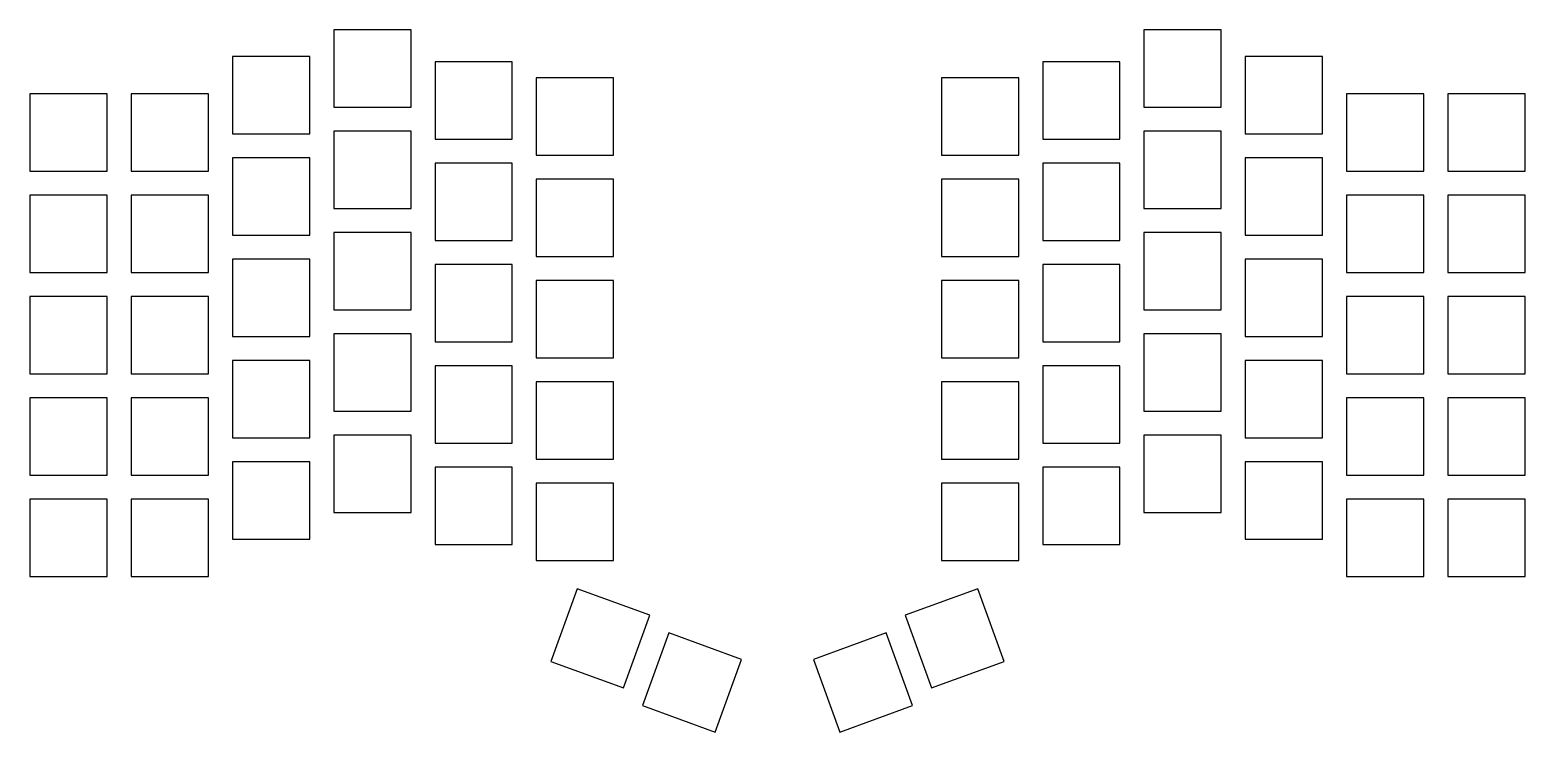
# Model space of a CAD drawing. Header units: millimetres. Extents: x -7 to 273, y -36 to 95.
import ezdxf

# ---------------------------------------------------------------- set-up
doc = ezdxf.new("R2010")
doc.units = ezdxf.units.MM

msp = doc.modelspace()

# ---------------------------------------------------------------- linework, layer by layer
for p, q in [((64.25, 95.25), (49.75, 95.25)), ((49.75, 95.25), (49.75, 80.75)), ((64.25, 80.75), (64.25, 95.25)), ((216.25, 95.25), (201.75, 95.25)), ((201.75, 95.25), (201.75, 80.75)), ((216.25, 80.75), (216.25, 95.25)), ((45.25, 90.25), (30.75, 90.25)), ((30.75, 90.25), (30.75, 75.75)), ((45.25, 75.75), (45.25, 90.25)), ((235.25, 90.25), (220.75, 90.25)), ((220.75, 90.25), (220.75, 75.75)), ((235.25, 75.75), (235.25, 90.25)), ((83.25, 89.25), (68.75, 89.25)), ((68.75, 89.25), (68.75, 74.75)), ((83.25, 74.75), (83.25, 89.25)), ((197.25, 89.25), (182.75, 89.25)), ((182.75, 89.25), (182.75, 74.75)), ((197.25, 74.75), (197.25, 89.25)), ((102.25, 86.25), (87.75, 86.25)), ((87.75, 86.25), (87.75, 71.75)), ((102.25, 71.75), (102.25, 86.25)), ((178.25, 86.25), (163.75, 86.25)), ((163.75, 86.25), (163.75, 71.75)), ((178.25, 71.75), (178.25, 86.25)), ((7.25, 83.25), (-7.25, 83.25)), ((-7.25, 83.25), (-7.25, 68.75)), ((7.25, 68.75), (7.25, 83.25)), ((26.25, 83.25), (11.75, 83.25)), ((11.75, 83.25), (11.75, 68.75)), ((26.25, 68.75), (26.25, 83.25)), ((254.25, 83.25), (239.75, 83.25)), ((239.75, 83.25), (239.75, 68.75)), ((254.25, 68.75), (254.25, 83.25)), ((273.25, 83.25), (258.75, 83.25)), ((258.75, 83.25), (258.75, 68.75)), ((273.25, 68.75), (273.25, 83.25)), ((49.75, 80.75), (64.25, 80.75)), ((201.75, 80.75), (216.25, 80.75)), ((30.75, 75.75), (45.25, 75.75)), ((64.25, 76.25), (49.75, 76.25)), ((49.75, 76.25), (49.75, 61.75)), ((64.25, 61.75), (64.25, 76.25)), ((216.25, 76.25), (201.75, 76.25)), ((201.75, 76.25), (201.75, 61.75)), ((216.25, 61.75), (216.25, 76.25)), ((220.75, 75.75), (235.25, 75.75)), ((68.75, 74.75), (83.25, 74.75)), ((182.75, 74.75), (197.25, 74.75)), ((45.25, 71.25), (30.75, 71.25)), ((30.75, 71.25), (30.75, 56.75)), ((45.25, 56.75), (45.25, 71.25)), ((83.25, 70.25), (68.75, 70.25)), ((68.75, 70.25), (68.75, 55.75)), ((83.25, 55.75), (83.25, 70.25)), ((87.75, 71.75), (102.25, 71.75)), ((163.75, 71.75), (178.25, 71.75)), ((197.25, 70.25), (182.75, 70.25)), ((182.75, 70.25), (182.75, 55.75)), ((197.25, 55.75), (197.25, 70.25)), ((235.25, 71.25), (220.75, 71.25)), ((220.75, 71.25), (220.75, 56.75)), ((235.25, 56.75), (235.25, 71.25)), ((-7.25, 68.75), (7.25, 68.75)), ((11.75, 68.75), (26.25, 68.75)), ((239.75, 68.75), (254.25, 68.75)), ((258.75, 68.75), (273.25, 68.75)), ((102.25, 67.25), (87.75, 67.25)), ((87.75, 67.25), (87.75, 52.75)), ((102.25, 52.75), (102.25, 67.25)), ((178.25, 67.25), (163.75, 67.25)), ((163.75, 67.25), (163.75, 52.75)), ((178.25, 52.75), (178.25, 67.25)), ((7.25, 64.25), (-7.25, 64.25)), ((-7.25, 64.25), (-7.25, 49.75)), ((7.25, 49.75), (7.25, 64.25)), ((26.25, 64.25), (11.75, 64.25)), ((11.75, 64.25), (11.75, 49.75)), ((26.25, 49.75), (26.25, 64.25)), ((49.75, 61.75), (64.25, 61.75)), ((201.75, 61.75), (216.25, 61.75)), ((254.25, 64.25), (239.75, 64.25)), ((239.75, 64.25), (239.75, 49.75)), ((254.25, 49.75), (254.25, 64.25)), ((273.25, 64.25), (258.75, 64.25)), ((258.75, 64.25), (258.75, 49.75)), ((273.25, 49.75), (273.25, 64.25)), ((30.75, 56.75), (45.25, 56.75)), ((64.25, 57.25), (49.75, 57.25)), ((49.75, 57.25), (49.75, 42.75)), ((64.25, 42.75), (64.25, 57.25)), ((216.25, 57.25), (201.75, 57.25)), ((201.75, 57.25), (201.75, 42.75)), ((216.25, 42.75), (216.25, 57.25)), ((220.75, 56.75), (235.25, 56.75)), ((68.75, 55.75), (83.25, 55.75)), ((182.75, 55.75), (197.25, 55.75)), ((45.25, 52.25), (30.75, 52.25)), ((30.75, 52.25), (30.75, 37.75)), ((45.25, 37.75), (45.25, 52.25)), ((83.25, 51.25), (68.75, 51.25)), ((68.75, 51.25), (68.75, 36.75)), ((83.25, 36.75), (83.25, 51.25)), ((87.75, 52.75), (102.25, 52.75)), ((163.75, 52.75), (178.25, 52.75)), ((197.25, 51.25), (182.75, 51.25)), ((182.75, 51.25), (182.75, 36.75)), ((197.25, 36.75), (197.25, 51.25)), ((235.25, 52.25), (220.75, 52.25)), ((220.75, 52.25), (220.75, 37.75)), ((235.25, 37.75), (235.25, 52.25)), ((-7.25, 49.75), (7.25, 49.75)), ((11.75, 49.75), (26.25, 49.75)), ((102.25, 48.25), (87.75, 48.25)), ((87.75, 48.25), (87.75, 33.75)), ((102.25, 33.75), (102.25, 48.25)), ((178.25, 48.25), (163.75, 48.25)), ((163.75, 48.25), (163.75, 33.75)), ((178.25, 33.75), (178.25, 48.25)), ((239.75, 49.75), (254.25, 49.75)), ((258.75, 49.75), (273.25, 49.75)), ((7.25, 45.25), (-7.25, 45.25)), ((-7.25, 45.25), (-7.25, 30.75)), ((7.25, 30.75), (7.25, 45.25)), ((26.25, 45.25), (11.75, 45.25)), ((11.75, 45.25), (11.75, 30.75)), ((26.25, 30.75), (26.25, 45.25)), ((254.25, 45.25), (239.75, 45.25)), ((239.75, 45.25), (239.75, 30.75)), ((254.25, 30.75), (254.25, 45.25)), ((273.25, 45.25), (258.75, 45.25)), ((258.75, 45.25), (258.75, 30.75)), ((273.25, 30.75), (273.25, 45.25)), ((49.75, 42.75), (64.25, 42.75)), ((201.75, 42.75), (216.25, 42.75)), ((30.75, 37.75), (45.25, 37.75)), ((64.25, 38.25), (49.75, 38.25)), ((49.75, 38.25), (49.75, 23.75)), ((64.25, 23.75), (64.25, 38.25)), ((68.75, 36.75), (83.25, 36.75)), ((182.75, 36.75), (197.25, 36.75)), ((216.25, 38.25), (201.75, 38.25)), ((201.75, 38.25), (201.75, 23.75)), ((216.25, 23.75), (216.25, 38.25)), ((220.75, 37.75), (235.25, 37.75)), ((87.75, 33.75), (102.25, 33.75)), ((163.75, 33.75), (178.25, 33.75)), ((45.25, 33.25), (30.75, 33.25)), ((30.75, 33.25), (30.75, 18.75)), ((45.25, 18.75), (45.25, 33.25)), ((83.25, 32.25), (68.75, 32.25)), ((68.75, 32.25), (68.75, 17.75)), ((83.25, 17.75), (83.25, 32.25)), ((197.25, 32.25), (182.75, 32.25)), ((182.75, 32.25), (182.75, 17.75)), ((197.25, 17.75), (197.25, 32.25)), ((235.25, 33.25), (220.75, 33.25)), ((220.75, 33.25), (220.75, 18.75)), ((235.25, 18.75), (235.25, 33.25)), ((-7.25, 30.75), (7.25, 30.75)), ((11.75, 30.75), (26.25, 30.75)), ((102.25, 29.25), (87.75, 29.25)), ((87.75, 29.25), (87.75, 14.75)), ((102.25, 14.75), (102.25, 29.25)), ((178.25, 29.25), (163.75, 29.25)), ((163.75, 29.25), (163.75, 14.75)), ((178.25, 14.75), (178.25, 29.25)), ((239.75, 30.75), (254.25, 30.75)), ((258.75, 30.75), (273.25, 30.75)), ((7.25, 26.25), (-7.25, 26.25)), ((-7.25, 26.25), (-7.25, 11.75)), ((7.25, 11.75), (7.25, 26.25)), ((26.25, 26.25), (11.75, 26.25)), ((11.75, 26.25), (11.75, 11.75)), ((26.25, 11.75), (26.25, 26.25)), ((254.25, 26.25), (239.75, 26.25)), ((239.75, 26.25), (239.75, 11.75)), ((254.25, 11.75), (254.25, 26.25)), ((273.25, 26.25), (258.75, 26.25)), ((258.75, 26.25), (258.75, 11.75)), ((273.25, 11.75), (273.25, 26.25)), ((49.75, 23.75), (64.25, 23.75)), ((201.75, 23.75), (216.25, 23.75)), ((30.75, 18.75), (45.25, 18.75)), ((64.25, 19.25), (49.75, 19.25)), ((49.75, 19.25), (49.75, 4.75)), ((64.25, 4.75), (64.25, 19.25)), ((68.75, 17.75), (83.25, 17.75)), ((182.75, 17.75), (197.25, 17.75)), ((216.25, 19.25), (201.75, 19.25)), ((201.75, 19.25), (201.75, 4.75)), ((216.25, 4.75), (216.25, 19.25)), ((220.75, 18.75), (235.25, 18.75)), ((45.25, 14.25), (30.75, 14.25)), ((30.75, 14.25), (30.75, -0.25)), ((45.25, -0.25), (45.25, 14.25)), ((87.75, 14.75), (102.25, 14.75)), ((163.75, 14.75), (178.25, 14.75)), ((235.25, 14.25), (220.75, 14.25)), ((220.75, 14.25), (220.75, -0.25)), ((235.25, -0.25), (235.25, 14.25)), ((-7.25, 11.75), (7.25, 11.75)), ((11.75, 11.75), (26.25, 11.75)), ((83.25, 13.25), (68.75, 13.25)), ((68.75, 13.25), (68.75, -1.25)), ((83.25, -1.25), (83.25, 13.25)), ((197.25, 13.25), (182.75, 13.25)), ((182.75, 13.25), (182.75, -1.25)), ((197.25, -1.25), (197.25, 13.25)), ((239.75, 11.75), (254.25, 11.75)), ((258.75, 11.75), (273.25, 11.75)), ((102.25, 10.25), (87.75, 10.25)), ((87.75, 10.25), (87.75, -4.25)), ((102.25, -4.25), (102.25, 10.25)), ((178.25, 10.25), (163.75, 10.25)), ((163.75, 10.25), (163.75, -4.25)), ((178.25, -4.25), (178.25, 10.25)), ((7.25, 7.25), (-7.25, 7.25)), ((-7.25, 7.25), (-7.25, -7.25)), ((7.25, -7.25), (7.25, 7.25)), ((26.25, 7.25), (11.75, 7.25)), ((11.75, 7.25), (11.75, -7.25)), ((26.25, -7.25), (26.25, 7.25)), ((254.25, 7.25), (239.75, 7.25)), ((239.75, 7.25), (239.75, -7.25)), ((254.25, -7.25), (254.25, 7.25)), ((273.25, 7.25), (258.75, 7.25)), ((258.75, 7.25), (258.75, -7.25)), ((273.25, -7.25), (273.25, 7.25)), ((49.75, 4.75), (64.25, 4.75)), ((201.75, 4.75), (216.25, 4.75)), ((30.75, -0.25), (45.25, -0.25)), ((68.75, -1.25), (83.25, -1.25)), ((182.75, -1.25), (197.25, -1.25)), ((220.75, -0.25), (235.25, -0.25)), ((87.75, -4.25), (102.25, -4.25)), ((163.75, -4.25), (178.25, -4.25)), ((-7.25, -7.25), (7.25, -7.25)), ((11.75, -7.25), (26.25, -7.25)), ((239.75, -7.25), (254.25, -7.25)), ((258.75, -7.25), (273.25, -7.25)), ((95.42, -9.56), (90.46, -23.18)), ((109.04, -14.52), (95.42, -9.56)), ((170.58, -9.56), (156.96, -14.52)), ((175.54, -23.18), (170.58, -9.56)), ((104.08, -28.14), (109.04, -14.52)), ((156.96, -14.52), (161.92, -28.14)), ((112.62, -17.84), (107.66, -31.47)), ((126.25, -22.8), (112.62, -17.84)), ((153.38, -17.84), (139.75, -22.8)), ((158.34, -31.47), (153.38, -17.84)), ((90.46, -23.18), (104.08, -28.14)), ((121.29, -36.43), (126.25, -22.8)), ((139.75, -22.8), (144.71, -36.43)), ((161.92, -28.14), (175.54, -23.18)), ((107.66, -31.47), (121.29, -36.43)), ((144.71, -36.43), (158.34, -31.47))]:
    msp.add_line(p, q)

doc.saveas('drawing.dxf')
